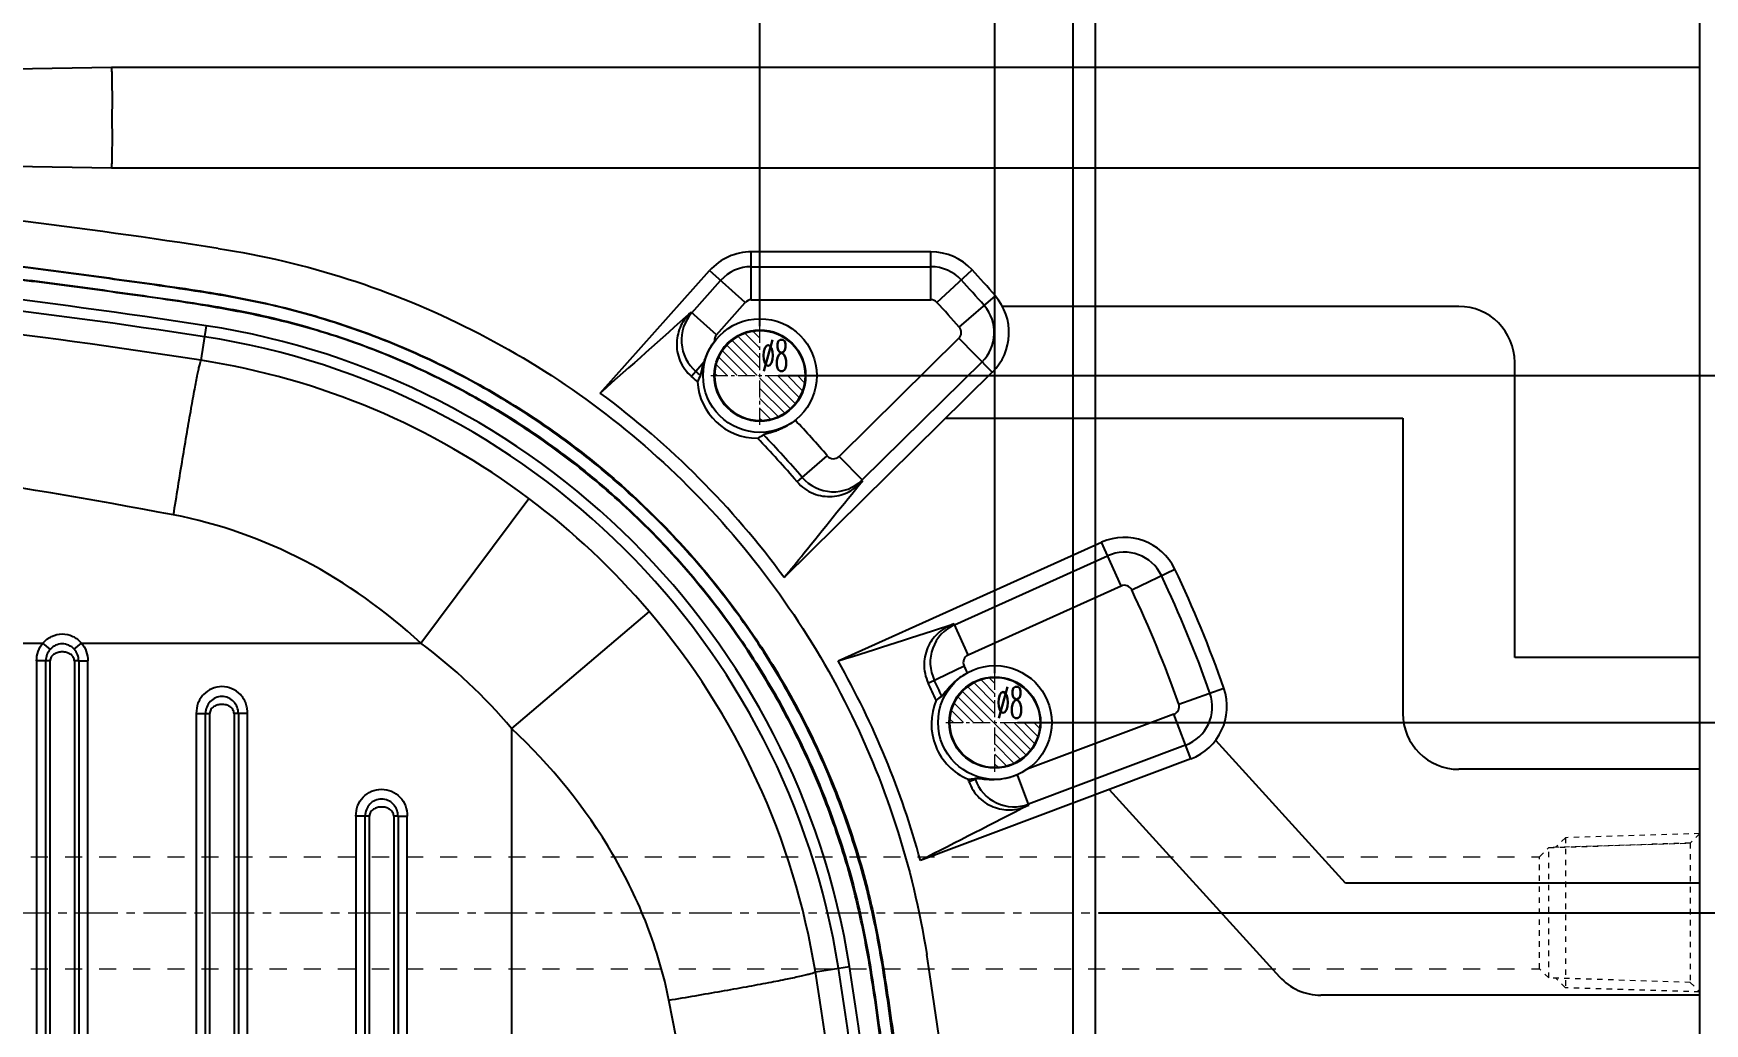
# Model space of a CAD drawing. Header units: millimetres. Extents: x 1937 to 4271, y -9032 to 1737.
# Drawn here: x 2792.1 to 2941.5, y -2349.4 to -2260.9 of the extents above; entities that cross this region are included whole.
import ezdxf
from ezdxf.enums import TextEntityAlignment as Align

# ---------------------------------------------------------------- set-up
doc = ezdxf.new("R2010")
doc.units = ezdxf.units.MM
doc.header["$LTSCALE"] = 16.335
doc.header["$PDMODE"] = 3
doc.header["$PDSIZE"] = 0.3125
doc.linetypes.add('CENTER', pattern=[0.6, 0.375, -0.075, 0.075, -0.075])
doc.linetypes.add('HIDDEN', pattern=[0.2, 0.1, -0.1])
doc.layers.get('0').update_dxf_attribs({"linetype": 'CONTINUOUS'})
doc.layers.get('Defpoints').update_dxf_attribs({"linetype": 'CONTINUOUS'})
doc.layers.add('cool', color=153, linetype='HIDDEN', lineweight=9)
doc.layers.add('epin', color=13, linetype='CONTINUOUS', lineweight=9)
doc.layers.add('dim', color=3, linetype='CONTINUOUS')
doc.styles.get("Standard").update_dxf_attribs({"font": 'txt', "width": 0.8})
doc.styles.add('TXT05', font='txt.shx', dxfattribs={"width": 0.5, "bigfont": 'gbcbig.shx'})
doc.dimstyles.new('副本 ISO-25-1', dxfattribs={"dimtxt": 10, "dimasz": 10, "dimexe": 0, "dimexo": 0, "dimgap": 0, "dimtad": 1, "dimtxsty": 'Standard', "dimcen": 0, "dimclrd": 6, "dimclre": 6, "dimclrt": 4, "dimazin": 0, "dimtfac": 1, "dimtofl": 0, "dimtmove": 0, "dimatfit": 3, "dimfxl": 0, "dimarcsym": 0})

# ---------------------------------------------------------------- blocks, each defined once
blk = doc.blocks.new('cool_jt_f12')
at = {"layer": 'cool', "ltscale": 0.3}
for p, q in [((0, 7.0785), (0.856, 6.2225)), ((0, 7.0785), (12, 6.7035)), ((0.856, 6.2225), (0.856, -6.2225)), ((13.5, 5.827375), (0.856, 6.2225)), ((0.856, 6.2225), (13.5, 5.827375)), ((12, 6.7035), (12.856, 5.8475)), ((12, 6.7035), (12, -6.7035)), ((14.327375, 5), (13.5, 5.827375)), ((13.5, -5.827375), (13.5, 5.827375)), ((14.327375, -5), (14.327375, 5)), ((0.856, -6.2225), (13.5, -5.827375)), ((12, -6.7035), (12.856, -5.8475)), ((13.5, -5.827375), (14.327375, -5)), ((0.856, -6.2225), (0, -7.0785)), ((0, -7.0785), (12, -6.7035))]:
    blk.add_line(p, q, dxfattribs=at)
blk = doc.blocks.new('7')
at = {"layer": 'cool', "ltscale": 0.932966}
for p, q in [((72.6, -1087.21), (493.94, -1087.21)), ((72.6, -1097.21), (493.94, -1097.21))]:
    blk.add_line(p, q, dxfattribs=at)
at = {"layer": 'cool', "color": 1, "linetype": 'CENTER', "ltscale": 0.621977}
blk.add_line((58.27, -1092.21), (508.27, -1092.21), dxfattribs=at)
at = {"layer": 'cool', "ltscale": 0.932966, "rotation": 180}
blk.add_blockref('cool_jt_f12', (508.27, -1092.21), dxfattribs=at)
blk = doc.blocks.new('epin_ejp_8')
at = {"layer": 'epin'}
h = blk.add_hatch(dxfattribs=at)
h.set_pattern_fill('_ANSI31', color=123, scale=0.2, angle=90, style=0)
h.set_pattern_definition([(135, (-263.1036, 1313.3417), (-0.4490128, -0.4490128), [])])
h.paths.add_polyline_path([(0, 4, 0.414214), (-4, 0), (0, 0)])
h.paths.add_polyline_path([(4, 0), (0, 0), (0, -4, 0.414214)])
at = {"layer": 'epin', "color": 1, "linetype": 'CENTER', "ltscale": 0.248791}
for p, q in [((0, -4.4), (0, 4.4)), ((-4.4, 0), (4.4, 0))]:
    blk.add_line(p, q, dxfattribs=at)
at = {"layer": 'epin'}
blk.add_circle((0, 0), 4, dxfattribs=at)
at = {"layer": 'epin', "color": 6, "style": 'TXT05', "width": 0.5}
blk.add_text('%%c8', height=2.8, dxfattribs=at).set_placement((1.33, 1.8), align=Align.MIDDLE)
blk = doc.blocks.new('11')
at = {"layer": 'epin', "color": 4}
for p in [(2857.05, -817.21), (2878.05, -848.21)]:
    blk.add_blockref('epin_ejp_8', p, dxfattribs=at)
blk = doc.blocks.new('*D92')
at = {"layer": 'Defpoints', "color": 0}
for p in [(2887.34, -2339.5), (2945.69, -2339.5), (2716.05, -2416.5)]:
    blk.add_point(p, dxfattribs=at)
at = {"layer": 'dim', "color": 6, "lineweight": -2}
blk.add_line((2887.34, -2339.5), (2952.36, -2339.5), dxfattribs=at)
at = {"layer": 'dim', "color": 4, "insert": (2949.03, -2337), "char_height": 5, "attachment_point": 5}
blk.add_mtext('77', dxfattribs=at)
blk = doc.blocks.new('*D93')
at = {"layer": 'Defpoints', "color": 0}
for p in [(2880.06, -2322.5), (2945.69, -2322.5), (2716.05, -2416.5)]:
    blk.add_point(p, dxfattribs=at)
at = {"layer": 'dim', "color": 6, "lineweight": -2}
blk.add_line((2880.06, -2322.5), (2952.36, -2322.5), dxfattribs=at)
at = {"layer": 'dim', "color": 4, "insert": (2949.03, -2320), "char_height": 5, "attachment_point": 5}
blk.add_mtext('94', dxfattribs=at)
blk = doc.blocks.new('*D94')
at = {"layer": 'Defpoints', "color": 0}
for p in [(2858.7, -2291.5), (2945.69, -2291.5), (2716.05, -2416.5)]:
    blk.add_point(p, dxfattribs=at)
at = {"layer": 'dim', "color": 6, "lineweight": -2}
blk.add_line((2858.7, -2291.5), (2955.03, -2291.5), dxfattribs=at)
at = {"layer": 'dim', "color": 4, "insert": (2950.36, -2289), "char_height": 5, "attachment_point": 5}
blk.add_mtext('125', dxfattribs=at)
blk = doc.blocks.new('*D95')
at = {"layer": 'Defpoints', "color": 0}
for p in [(2719.37, -2248.5), (2945.69, -2248.5), (2716.05, -2416.5)]:
    blk.add_point(p, dxfattribs=at)
at = {"layer": 'dim', "color": 6, "lineweight": -2}
blk.add_line((2719.37, -2248.5), (2955.03, -2248.5), dxfattribs=at)
at = {"layer": 'dim', "color": 4, "insert": (2950.36, -2246), "char_height": 5, "attachment_point": 5}
blk.add_mtext('168', dxfattribs=at)
blk = doc.blocks.new('*D96')
at = {"layer": 'Defpoints', "color": 0}
for p in [(2779.13, -2250.5), (2945.69, -2255.89), (2716.05, -2416.5)]:
    blk.add_point(p, dxfattribs=at)
at = {"layer": 'dim', "color": 6, "lineweight": -2}
for p, q in [((2779.13, -2250.5), (2937.69, -2250.5)), ((2937.69, -2250.5), (2941.69, -2255.89)), ((2941.69, -2255.89), (2955.03, -2255.89))]:
    blk.add_line(p, q, dxfattribs=at)
at = {"layer": 'dim', "color": 4, "insert": (2950.36, -2253.39), "char_height": 5, "attachment_point": 5}
blk.add_mtext('166', dxfattribs=at)
blk = doc.blocks.new('*D97')
at = {"layer": 'Defpoints', "color": 0}
for p in [(2887.26, -2226.5, 0), (2945.69, -2226.5), (2716.05, -2416.5)]:
    blk.add_point(p, dxfattribs=at)
at = {"layer": 'dim', "color": 6, "lineweight": -2}
blk.add_line((2887.26, -2226.5), (2954.36, -2226.5), dxfattribs=at)
at = {"layer": 'dim', "color": 4, "insert": (2950.03, -2224), "char_height": 5, "attachment_point": 5}
blk.add_mtext('190', dxfattribs=at)
blk = doc.blocks.new('*D118')
at = {"layer": 'Defpoints', "color": 0}
for p in [(2857.05, -2197.54), (2857.05, -2287.1), (2716.05, -2416.5)]:
    blk.add_point(p, dxfattribs=at)
at = {"layer": 'dim', "color": 6, "lineweight": -2}
blk.add_line((2857.05, -2287.1), (2857.05, -2189.54), dxfattribs=at)
at = {"layer": 'dim', "color": 4, "insert": (2854.55, -2193.54), "char_height": 5, "attachment_point": 5, "rotation": 90}
blk.add_mtext('141', dxfattribs=at)
blk = doc.blocks.new('*D119')
at = {"layer": 'Defpoints', "color": 0}
for p in [(2878.05, -2197.54), (2878.05, -2318.1), (2716.05, -2416.5)]:
    blk.add_point(p, dxfattribs=at)
at = {"layer": 'dim', "color": 6, "lineweight": -2}
blk.add_line((2878.05, -2318.1), (2878.05, -2188.21), dxfattribs=at)
at = {"layer": 'dim', "color": 4, "insert": (2875.55, -2192.88), "char_height": 5, "attachment_point": 5, "rotation": 90}
blk.add_mtext('162', dxfattribs=at)
blk = doc.blocks.new('*D120')
at = {"layer": 'Defpoints', "color": 0}
for p in [(2892.3, -2197.54), (2887.05, -2397.1, 0), (2716.05, -2416.5)]:
    blk.add_point(p, dxfattribs=at)
at = {"layer": 'dim', "color": 6, "lineweight": -2}
for p, q in [((2892.3, -2201.54), (2892.3, -2189.54)), ((2887.05, -2205.54), (2892.3, -2201.54)), ((2887.05, -2397.1), (2887.05, -2205.54))]:
    blk.add_line(p, q, dxfattribs=at)
at = {"layer": 'dim', "color": 4, "insert": (2889.8, -2193.54), "char_height": 5, "attachment_point": 5, "rotation": 90}
blk.add_mtext('171', dxfattribs=at)
blk = doc.blocks.new('*D121')
at = {"layer": 'Defpoints', "color": 0}
for p in [(2885.05, -2197.54), (2885.05, -2357.1), (2716.05, -2416.5)]:
    blk.add_point(p, dxfattribs=at)
at = {"layer": 'dim', "color": 6, "lineweight": -2}
blk.add_line((2885.05, -2357.1), (2885.05, -2188.21), dxfattribs=at)
at = {"layer": 'dim', "color": 4, "insert": (2882.55, -2192.88), "char_height": 5, "attachment_point": 5, "rotation": 90}
blk.add_mtext('169', dxfattribs=at)
blk = doc.blocks.new('*D122')
at = {"layer": 'Defpoints', "color": 0}
for p in [(2899.95, -2197.54), (2891.05, -2221.24, 0), (2716.05, -2416.5)]:
    blk.add_point(p, dxfattribs=at)
at = {"layer": 'dim', "color": 6, "lineweight": -2}
for p, q in [((2899.95, -2201.54), (2899.95, -2188.21)), ((2891.05, -2205.54), (2899.95, -2201.54)), ((2891.05, -2221.24), (2891.05, -2205.54))]:
    blk.add_line(p, q, dxfattribs=at)
at = {"layer": 'dim', "color": 4, "insert": (2897.45, -2192.88), "char_height": 5, "attachment_point": 5, "rotation": 90}
blk.add_mtext('175', dxfattribs=at)

msp = doc.modelspace()

# ---------------------------------------------------------------- linework, layer by layer
at = {"color": 7, "linetype": 'Continuous'}
for p, q in [((2941.045, -2580.503), (2941.045, -2227.503)), ((2790.264, -2264.102), (2799.076, -2263.948)), ((2799.076, -2263.948), (2941.045, -2263.948)), ((2790.264, -2272.794), (2799.078, -2272.948)), ((2799.078, -2272.948), (2941.045, -2272.948)), ((2856.276, -2284.729), (2856.276, -2280.448)), ((2872.335, -2280.448), (2856.276, -2280.448)), ((2872.335, -2284.729), (2872.335, -2280.448)), ((2842.774, -2293.067), (2852.546, -2282.119)), ((2855.739, -2284.969), (2852.546, -2282.119)), ((2856.276, -2281.774), (2872.335, -2281.774)), ((2872.863, -2284.96), (2876.005, -2282.053)), ((2850.961, -2285.886), (2853.535, -2283.002)), ((2853.165, -2287.853), (2855.739, -2284.969)), ((2856.276, -2284.729), (2872.335, -2284.729)), ((2874.863, -2287.186), (2878.088, -2284.372)), ((2853.165, -2287.853), (2850.899, -2285.831)), ((2919.507, -2285.318), (2878.739, -2285.318)), ((2807.562, -2287.047), (2807.088, -2290.13)), ((2874.826, -2288.172), (2864.117, -2298.721)), ((2877.817, -2291.209), (2874.826, -2288.172)), ((2852.051, -2290.278), (2850.936, -2291.592)), ((2877.817, -2291.209), (2859.214, -2309.559)), ((2876.899, -2290.276), (2866.19, -2300.826)), ((2924.507, -2316.687), (2924.507, -2290.318)), ((2873.646, -2295.318), (2914.507, -2295.318)), ((2914.507, -2295.318), (2914.507, -2321.687)), ((2860.362, -2300.986), (2863.065, -2298.676)), ((2866.235, -2300.871), (2864.117, -2298.721)), ((2826.739, -2315.401), (2836.398, -2302.482)), ((2864.033, -2317.004), (2887.568, -2306.401)), ((2874.433, -2313.773), (2888.113, -2307.61)), ((2889.326, -2310.304), (2887.568, -2306.401)), ((2890.271, -2310.651), (2894.135, -2308.809)), ((2875.646, -2316.467), (2889.326, -2310.304)), ((2847.147, -2312.591), (2834.846, -2323.025)), ((2875.646, -2316.467), (2874.398, -2313.697)), ((2781.887, -2315.401), (2792.966, -2315.401)), ((2793.615, -2315.95), (2792.966, -2315.401)), ((2795.757, -2315.95), (2796.406, -2315.401)), ((2796.406, -2315.401), (2826.739, -2315.401)), ((2792.399, -2316.994), (2792.399, -2486.012)), ((2793.602, -2316.994), (2792.399, -2316.994)), ((2793.215, -2486.012), (2793.215, -2316.994)), ((2793.602, -2486.012), (2793.602, -2316.994)), ((2795.771, -2316.994), (2795.771, -2486.012)), ((2796.158, -2316.994), (2796.158, -2486.012)), ((2796.158, -2316.994), (2796.974, -2316.994)), ((2796.974, -2486.012), (2796.974, -2316.995)), ((2872.089, -2318.976), (2875.293, -2317.434)), ((2941.045, -2316.687), (2924.507, -2316.687)), ((2894.478, -2320.853), (2898.517, -2319.435)), ((2806.67, -2321.692), (2806.67, -2481.315)), ((2806.67, -2321.692), (2807.873, -2321.692)), ((2807.486, -2481.315), (2807.486, -2321.692)), ((2807.873, -2481.315), (2807.873, -2321.692)), ((2810.042, -2321.692), (2810.042, -2481.315)), ((2811.245, -2321.692), (2810.042, -2321.692)), ((2810.429, -2321.692), (2810.429, -2481.315)), ((2811.245, -2481.315), (2811.245, -2321.692)), ((2894.052, -2321.765), (2880.944, -2326.684)), ((2895.55, -2325.756), (2894.052, -2321.765)), ((2834.846, -2323.025), (2834.846, -2479.982)), ((2895.09, -2324.531), (2881.043, -2329.803)), ((2909.395, -2336.864), (2897.788, -2324.107)), ((2895.55, -2325.756), (2871.389, -2334.842)), ((2941.045, -2326.687), (2919.507, -2326.687)), ((2875.713, -2327.765), (2876.457, -2327.506)), ((2881.072, -2329.881), (2880.057, -2327.176)), ((2888.258, -2328.493), (2903.486, -2345.229)), ((2820.941, -2330.859), (2820.941, -2472.148)), ((2822.144, -2330.859), (2820.941, -2330.859)), ((2821.757, -2472.148), (2821.757, -2330.859)), ((2822.144, -2472.147), (2822.144, -2330.859)), ((2824.313, -2330.859), (2824.313, -2472.147)), ((2824.7, -2330.859), (2824.7, -2472.148)), ((2824.7, -2330.859), (2825.516, -2330.859)), ((2825.516, -2472.147), (2825.516, -2330.859)), ((2941.045, -2336.864), (2909.395, -2336.864)), ((2862, -2344.793), (2865.052, -2344.311)), ((2941.045, -2346.864), (2907.184, -2346.864))]:
    msp.add_line(p, q, dxfattribs=at)
for centre, radius in [((2857.045, -2291.503), 5.08), ((2857.045, -2291.503), 4.084), ((2878.045, -2322.503), 5.08), ((2878.045, -2322.503), 4.084)]:
    msp.add_circle(centre, radius, dxfattribs=at)
for centre, radius, start, end in [((2716.036, -2881.782), 608.73, 81.251099, 82.995888), ((2716.045, -2881.713), 601.667, 81.250998, 89.688962), ((2856.276, -2285.448), 5, 90, 138.25099), ((2872.335, -2285.448), 5, 42.76879, 90), ((2716.045, -2881.713), 600.665, 81.250998, 89.691529), ((2856.276, -2285.448), 3.674, 90, 138.25099), ((2872.335, -2285.448), 3.674, 42.76879, 90), ((2797.098, -2355.042), 107.488, 41.10712, 42.76879), ((2715.926, -2874.884), 591.817, 81.139057, 89.988493), ((2797.098, -2355.042), 106.162, 41.10712, 42.76879), ((2856.276, -2285.448), 0.719, 90, 138.25099), ((2872.335, -2285.448), 0.719, 42.76879, 90), ((2797.098, -2355.042), 103.207, 41.10712, 42.76879), ((2874.321, -2287.659), 3.674, 314.56935, 41.10712), ((2874.321, -2287.659), 4.982, 314.56935, 41.10712), ((2853.702, -2288.332), 3.674, 138.25099, 229.68491), ((2919.507, -2290.318), 5, 0, 90), ((2797.098, -2355.042), 67.794, 8.97362, 81.251), ((2797.098, -2355.042), 68.796, 8.97362, 81.251), ((2853.702, -2288.332), 0.719, 138.25099, 187.94076), ((2874.321, -2287.659), 0.719, 314.56935, 41.10712), ((2796.964, -2355.104), 65.758, 53.15205, 81.14367), ((2797.098, -2355.042), 83.814, 49.31123, 49.68491), ((2797.098, -2355.042), 83.213, 49.20202, 49.68495), ((2856.368, -2294.082), 5.304, 150.72702, 157.45033), ((2856.809, -2291.753), 5.349, 183.16172, 270.17023), ((2797.098, -2355.042), 76.988, 36.21252, 53.60925), ((2715.807, -2767.34), 471.822, 79.14846, 89.97106), ((2797.098, -2355.042), 86.769, 40.51259, 43.33959), ((2854.51, -2292.33), 5.304, 295.88153, 302.60484), ((2797.098, -2355.042), 83.213, 40.51263, 44.12992), ((2797.098, -2355.042), 83.814, 40.51259, 44.02063), ((2863.612, -2298.208), 0.719, 220.51259, 314.56935), ((2863.612, -2298.208), 3.674, 220.51259, 314.56935), ((2797.098, -2355.042), 65.628, 40.30442, 53.21341), ((2889.622, -2310.96), 5, 25.47501, 114.25099), ((2889.622, -2310.96), 3.674, 25.47501, 114.25099), ((2797.098, -2355.042), 107.488, 19.34533, 25.47501), ((2889.622, -2310.96), 0.719, 25.47501, 114.25099), ((2797.098, -2355.042), 106.162, 19.34533, 25.47501), ((2797.098, -2355.042), 103.207, 19.34533, 25.47501), ((2797.018, -2355.238), 65.816, 9.13175, 40.38966), ((2875.942, -2317.123), 3.674, 114.25099, 205.68491), ((2797.098, -2355.042), 49.497, 40.30441, 53.21342), ((2875.942, -2317.123), 0.719, 114.25099, 205.68491), ((2795.964, -2349.644), 32.65, 89.66057, 90.33944), ((2797.098, -2355.042), 76.988, 15.21116, 29.60922), ((2797.098, -2355.042), 86.769, 25.23497, 25.68491), ((2797.098, -2355.042), 83.213, 24.51697, 25.68493), ((2797.098, -2355.042), 83.814, 24.61133, 25.68491), ((2893.8, -2321.092), 4.982, 290.56935, 19.34533), ((2877.726, -2322.632), 5.355, 156.7184, 247.1179), ((2876.353, -2324.632), 5.435, 124.19728, 130.70408), ((2893.8, -2321.092), 0.719, 290.56935, 19.34533), ((2893.8, -2321.092), 3.674, 290.56935, 19.34533), ((2919.507, -2321.687), 5, 180, 270), ((2875.351, -2322.139), 5.435, 273.09341, 279.60022), ((2797.098, -2355.042), 83.213, 19.13544, 19.28057), ((2797.098, -2355.042), 83.814, 19.13543, 19.18617), ((2879.752, -2326.363), 3.674, 199.13543, 290.56935), ((2824.506, -2363.526), 32.667, 89.66074, 90.33926), ((2502.958, -2401.503), 373.575, 351.02439, 8.97562), ((2507.977, -2401.565), 358.546, 0.0098, 9.11049), ((2502.874, -2401.503), 365.663, 351.02639, 8.97362), ((2502.874, -2401.503), 366.665, 351.02639, 8.97362), ((2907.184, -2341.864), 5, 222.29879, 270), ((2578.962, -2401.685), 275.372, 0.03783, 11.38877)]:
    msp.add_arc(centre, radius, start, end, dxfattribs=at)
for points, knots in [([(2799.076, -2263.948), (2799.079, -2263.948), (2799.081, -2263.959), (2799.084, -2263.972), (2799.087, -2264.001), (2799.092, -2264.057), (2799.098, -2264.156), (2799.104, -2264.304), (2799.11, -2264.492), (2799.116, -2264.718), (2799.122, -2264.98), (2799.129, -2265.394), (2799.132, -2265.98), (2799.151, -2266.748), (2799.142, -2267.582), (2799.112, -2268.156), (2799.112, -2268.448)], [0, 0, 0, 0, 0.0014188, 0.0051017, 0.0111443, 0.019549, 0.0434022, 0.0764692, 0.1184058, 0.1688414, 0.2272806, 0.2931488, 0.4446328, 0.6174487, 0.8050382, 1, 1, 1, 1]), ([(2799.112, -2268.448), (2799.112, -2268.741), (2799.132, -2269.315), (2799.152, -2270.148), (2799.137, -2270.917), (2799.128, -2271.502), (2799.122, -2271.916), (2799.117, -2272.178), (2799.112, -2272.404), (2799.105, -2272.593), (2799.099, -2272.741), (2799.093, -2272.839), (2799.088, -2272.896), (2799.085, -2272.924), (2799.082, -2272.938), (2799.08, -2272.948), (2799.078, -2272.948)], [0, 0, 0, 0, 0.1948585, 0.3825821, 0.5553883, 0.7068324, 0.772726, 0.8311652, 0.8815802, 0.923535, 0.9566032, 0.9804406, 0.9888473, 0.9948944, 0.9985812, 1, 1, 1, 1]), ([(2722.833, -2277.112), (2727.706, -2277.166), (2737.452, -2277.394), (2752.057, -2278.088), (2764.211, -2278.961), (2773.919, -2279.834), (2781.192, -2280.58), (2787.245, -2281.27), (2792.081, -2281.868), (2795.705, -2282.345), (2799.327, -2282.843), (2802.948, -2283.339), (2806.567, -2283.852), (2811.374, -2284.661), (2817.319, -2286.04), (2824.229, -2288.469), (2830.862, -2291.57), (2837.142, -2295.335), (2843.008, -2299.718), (2848.397, -2304.675), (2853.255, -2310.154), (2857.529, -2316.098), (2860.569, -2321.39), (2862.669, -2325.79), (2864.072, -2329.168), (2865.304, -2332.612), (2866.365, -2336.112), (2867.223, -2339.668), (2867.899, -2343.261), (2868.472, -2346.872), (2869.152, -2351.699), (2869.936, -2357.74), (2870.731, -2365.008), (2871.38, -2372.29), (2871.886, -2379.583), (2872.367, -2389.319), (2872.512, -2396.63), (2872.512, -2401.503)], [0, 0, 0, 0, 0.0624998, 0.1249994, 0.1874989, 0.2187492, 0.2499993, 0.2812499, 0.296875, 0.3124997, 0.3281247, 0.3437508, 0.3593764, 0.3750034, 0.4062538, 0.437504, 0.4687526, 0.5000003, 0.5312472, 0.5624933, 0.5937388, 0.6249841, 0.6562299, 0.6718576, 0.6874849, 0.7031148, 0.7187448, 0.7343693, 0.7499978, 0.7656264, 0.781251, 0.812501, 0.8437511, 0.8750014, 0.9062517, 0.9375021, 1, 1, 1, 1]), ([(2872.449, -2401.503), (2872.449, -2396.633), (2872.304, -2389.326), (2871.823, -2379.596), (2871.318, -2372.306), (2870.776, -2366.242), (2870.272, -2361.397), (2869.859, -2357.767), (2869.408, -2354.142), (2868.915, -2350.522), (2868.404, -2346.905), (2867.861, -2343.292), (2867.172, -2339.703), (2866.013, -2334.97), (2864.108, -2329.176), (2861.129, -2322.492), (2857.485, -2316.146), (2853.214, -2310.204), (2848.361, -2304.727), (2842.976, -2299.773), (2837.114, -2295.392), (2830.838, -2291.63), (2825.314, -2289.042), (2820.756, -2287.321), (2817.277, -2286.199), (2813.744, -2285.259), (2810.163, -2284.529), (2806.558, -2283.932), (2802.944, -2283.4), (2799.325, -2282.901), (2794.499, -2282.242), (2788.459, -2281.472), (2781.2, -2280.644), (2773.932, -2279.899), (2764.229, -2279.025), (2752.082, -2278.153), (2737.485, -2277.458), (2727.745, -2277.23), (2722.875, -2277.175)], [0, 0, 0, 0, 0.0625, 0.0937511, 0.1250022, 0.1562529, 0.1718787, 0.1875046, 0.2031297, 0.2187545, 0.2343815, 0.2500077, 0.2656335, 0.2812618, 0.3125076, 0.3437537, 0.3749999, 0.406246, 0.4374922, 0.4687383, 0.4999845, 0.5312306, 0.5624765, 0.5781041, 0.5937346, 0.6093617, 0.6249869, 0.6406169, 0.6562426, 0.6718673, 0.6874927, 0.7187435, 0.7499944, 0.7812453, 0.8124962, 0.8749972, 0.9374984, 1, 1, 1, 1]), ([(2871.306, -2401.503), (2871.306, -2396.671), (2871.16, -2389.421), (2870.69, -2379.766), (2870.196, -2372.534), (2869.548, -2365.314), (2868.74, -2358.11), (2867.84, -2350.915), (2867.013, -2344.927), (2866.105, -2340.177), (2864.971, -2335.476), (2863.092, -2329.717), (2860.143, -2323.075), (2855.329, -2314.678), (2849.238, -2307.068), (2842.101, -2300.531), (2836.264, -2296.201), (2830.012, -2292.49), (2823.419, -2289.425), (2816.543, -2287.064), (2809.448, -2285.511), (2803.468, -2284.625), (2798.675, -2283.968), (2793.884, -2283.325), (2787.893, -2282.562), (2780.693, -2281.733), (2773.482, -2281.001), (2763.854, -2280.144), (2751.802, -2279.282), (2737.32, -2278.596), (2727.656, -2278.372), (2722.824, -2278.318)], [0, 0, 0, 0, 0.0624823, 0.0937295, 0.1249751, 0.1562111, 0.1874438, 0.2187018, 0.2499667, 0.2655833, 0.2812045, 0.3124754, 0.3437501, 0.3750098, 0.4374537, 0.4687205, 0.49998, 0.5312557, 0.5625617, 0.5938267, 0.6250464, 0.6563306, 0.6719733, 0.6876018, 0.7188329, 0.7500611, 0.7813027, 0.8125496, 0.8750338, 0.9375163, 1, 1, 1, 1]), ([(2722.866, -2278.255), (2727.701, -2278.309), (2737.371, -2278.535), (2751.863, -2279.222), (2763.922, -2280.084), (2773.555, -2280.948), (2780.771, -2281.683), (2787.978, -2282.505), (2795.175, -2283.409), (2802.358, -2284.417), (2808.344, -2285.269), (2813.088, -2286.218), (2816.602, -2287.127), (2820.061, -2288.223), (2824.595, -2289.91), (2830.09, -2292.456), (2836.334, -2296.169), (2842.165, -2300.503), (2847.52, -2305.412), (2852.344, -2310.845), (2856.585, -2316.743), (2860.199, -2323.045), (2862.656, -2328.58), (2864.274, -2333.139), (2865.312, -2336.616), (2866.16, -2340.145), (2866.835, -2343.71), (2867.373, -2347.297), (2867.875, -2350.889), (2868.363, -2354.483), (2868.958, -2359.281), (2869.608, -2365.291), (2870.252, -2372.517), (2870.75, -2379.754), (2871.226, -2389.413), (2871.369, -2396.668), (2871.369, -2401.503)], [0, 0, 0, 0, 0.0625011, 0.1250018, 0.1875023, 0.2187531, 0.2500037, 0.2812544, 0.312505, 0.3437556, 0.3750065, 0.3906333, 0.4062597, 0.4218894, 0.4375175, 0.4687631, 0.500009, 0.5312549, 0.5625009, 0.5937468, 0.6249928, 0.6562388, 0.6874844, 0.7031128, 0.7187405, 0.7343678, 0.7499946, 0.7656202, 0.7812468, 0.7968718, 0.8124968, 0.8437479, 0.8749985, 0.9062494, 0.9375004, 1, 1, 1, 1]), ([(2808.626, -2280.136), (2812.558, -2280.747), (2820.343, -2282.575), (2831.433, -2287.124), (2841.672, -2293.36), (2850.806, -2301.123), (2858.605, -2310.227), (2864.881, -2320.441), (2869.473, -2331.513), (2871.332, -2339.291), (2871.958, -2343.22)], [0, 0, 0, 0, 0.1249935, 0.2500025, 0.3749994, 0.5, 0.6250006, 0.7499975, 0.8750065, 1, 1, 1, 1]), ([(2850.899, -2285.831), (2850.523, -2286.165), (2849.89, -2287.002), (2849.494, -2288.563), (2849.783, -2290.246), (2850.486, -2291.21), (2850.936, -2291.592)], [0, 0, 0, 0, 0.2329164, 0.4716147, 0.7265436, 1, 1, 1, 1]), ([(2852.051, -2290.278), (2852.098, -2290.127), (2852.327, -2289.474), (2852.667, -2288.857), (2852.989, -2288.432)], [0, 0, 0, 0, 0.2288228, 1, 1, 1, 1]), ([(2804.634, -2303.955), (2804.767, -2303.113), (2805.036, -2301.437), (2805.439, -2298.971), (2805.83, -2296.643), (2806.19, -2294.568), (2806.502, -2292.842), (2806.728, -2291.66), (2806.879, -2290.938), (2806.962, -2290.569), (2807.028, -2290.312), (2807.067, -2290.177), (2807.088, -2290.13)], [0, 0, 0, 0, 0.1819672, 0.3626188, 0.5335899, 0.68622, 0.8126054, 0.908159, 0.94333, 0.9701539, 0.988935, 1, 1, 1, 1]), ([(2851.741, -2291.489), (2851.767, -2291.441), (2851.8, -2291.294), (2851.858, -2291.031), (2851.935, -2290.677), (2852.008, -2290.417), (2852.051, -2290.278)], [0, 0, 0, 0, 0.1313626, 0.3544834, 0.6498507, 1, 1, 1, 1]), ([(2860.205, -2295.491), (2859.928, -2295.71), (2859.493, -2295.995), (2858.893, -2296.287), (2858.476, -2296.453), (2858.099, -2296.577), (2857.78, -2296.665), (2857.543, -2296.732), (2857.411, -2296.771), (2857.368, -2296.798)], [0, 0, 0, 0, 0.3363949, 0.4927542, 0.6363073, 0.7637419, 0.870896, 0.9518272, 1, 1, 1, 1]), ([(2859.214, -2309.559), (2859.8, -2308.834), (2862.141, -2305.939), (2864.481, -2303.043), (2866.235, -2300.871)], [0, 0, 0, 0, 0.2502206, 1, 1, 1, 1]), ([(2860.362, -2300.986), (2860.756, -2301.447), (2861.754, -2302.159), (2863.489, -2302.418), (2865.078, -2301.96), (2865.91, -2301.273), (2866.235, -2300.871)], [0, 0, 0, 0, 0.273705, 0.5282475, 0.7666204, 1, 1, 1, 1]), ([(2826.739, -2315.401), (2823.608, -2312.528), (2816.715, -2307.582), (2808.691, -2304.729), (2804.634, -2303.954)], [0, 0, 0, 0, 0.5071035, 1, 1, 1, 1]), ([(2792.966, -2315.401), (2793.177, -2315.154), (2793.707, -2314.739), (2794.685, -2314.523), (2795.673, -2314.731), (2796.186, -2315.162), (2796.406, -2315.401)], [0, 0, 0, 0, 0.2499197, 0.4999495, 0.7496932, 1, 1, 1, 1]), ([(2874.398, -2313.697), (2873.919, -2313.85), (2873, -2314.357), (2872.004, -2315.622), (2871.583, -2317.277), (2871.833, -2318.443), (2872.089, -2318.976)], [0, 0, 0, 0, 0.232916, 0.471614, 0.726543, 1, 1, 1, 1]), ([(2792.399, -2316.994), (2792.401, -2316.708), (2792.477, -2316.125), (2792.786, -2315.624), (2792.966, -2315.401)], [0, 0, 0, 0, 0.4998926, 1, 1, 1, 1]), ([(2793.616, -2315.951), (2793.491, -2316.092), (2793.287, -2316.422), (2793.214, -2316.805), (2793.218, -2316.994)], [0, 0, 0, 0, 0.499452, 1, 1, 1, 1]), ([(2795.771, -2316.994), (2795.771, -2316.871), (2795.687, -2316.623), (2795.407, -2316.368), (2795.06, -2316.222), (2794.686, -2316.175), (2794.312, -2316.222), (2793.966, -2316.368), (2793.686, -2316.623), (2793.602, -2316.871), (2793.602, -2316.994)], [0, 0, 0, 0, 0.1246004, 0.2486582, 0.3737083, 0.4999909, 0.626274, 0.7513258, 0.8753868, 1, 1, 1, 1]), ([(2795.756, -2315.951), (2795.498, -2315.659), (2794.687, -2315.299), (2793.873, -2315.658), (2793.616, -2315.951)], [0, 0, 0, 0, 0.4999226, 1, 1, 1, 1]), ([(2796.155, -2316.994), (2796.158, -2316.805), (2796.086, -2316.422), (2795.882, -2316.092), (2795.756, -2315.951)], [0, 0, 0, 0, 0.5004684, 1, 1, 1, 1]), ([(2796.406, -2315.401), (2796.59, -2315.621), (2796.892, -2316.126), (2796.974, -2316.708), (2796.974, -2316.995)], [0, 0, 0, 0, 0.5000952, 1, 1, 1, 1]), ([(2873.298, -2320.137), (2873.339, -2320.109), (2873.425, -2320.004), (2873.578, -2319.816), (2873.781, -2319.56), (2874.039, -2319.264), (2874.351, -2318.947), (2874.85, -2318.509), (2875.279, -2318.219), (2875.586, -2318.05)], [0, 0, 0, 0, 0.0477387, 0.1278993, 0.2344404, 0.3616533, 0.5053812, 0.6622232, 1, 1, 1, 1]), ([(2811.245, -2321.692), (2811.244, -2321.539), (2811.23, -2321.231), (2811.109, -2320.782), (2810.9, -2320.369), (2810.527, -2319.879), (2809.882, -2319.427), (2808.961, -2319.232), (2808.037, -2319.423), (2807.393, -2319.878), (2807.015, -2320.365), (2806.737, -2320.917), (2806.67, -2321.386), (2806.67, -2321.692)], [0, 0, 0, 0, 0.0626356, 0.1251942, 0.1879506, 0.2505466, 0.3751682, 0.4998749, 0.6246521, 0.7494466, 0.8122526, 0.8750066, 1, 1, 1, 1]), ([(2810.426, -2321.692), (2810.429, -2321.498), (2810.348, -2321.107), (2810.034, -2320.603), (2809.545, -2320.259), (2808.96, -2320.137), (2808.373, -2320.257), (2807.883, -2320.602), (2807.566, -2321.104), (2807.48, -2321.498), (2807.489, -2321.692)], [0, 0, 0, 0, 0.1249184, 0.2496524, 0.3744347, 0.4993553, 0.6245022, 0.7493247, 0.8748252, 1, 1, 1, 1]), ([(2810.042, -2321.692), (2810.042, -2321.569), (2809.958, -2321.321), (2809.678, -2321.066), (2809.331, -2320.92), (2808.957, -2320.873), (2808.583, -2320.92), (2808.237, -2321.066), (2807.956, -2321.321), (2807.873, -2321.569), (2807.873, -2321.692)], [0, 0, 0, 0, 0.1246151, 0.2486741, 0.3737237, 0.5000076, 0.6262959, 0.7513494, 0.8754017, 1, 1, 1, 1]), ([(2848.911, -2347.309), (2848.456, -2345.04), (2847.131, -2340.541), (2842.987, -2331.977), (2838.358, -2326.328), (2834.846, -2323.024)], [0, 0, 0, 0, 0.243993, 0.4915937, 1, 1, 1, 1]), ([(2820.941, -2330.859), (2820.941, -2330.554), (2821.029, -2329.932), (2821.536, -2329.137), (2822.303, -2328.592), (2823.227, -2328.403), (2824.152, -2328.589), (2824.919, -2329.135), (2825.426, -2329.931), (2825.516, -2330.553), (2825.516, -2330.859)], [0, 0, 0, 0, 0.1249535, 0.2500159, 0.3748477, 0.49981, 0.624723, 0.7497559, 0.8748788, 1, 1, 1, 1]), ([(2875.713, -2327.765), (2875.907, -2328.322), (2876.551, -2329.326), (2878.017, -2330.203), (2879.616, -2330.398), (2880.625, -2330.11), (2881.072, -2329.881)], [0, 0, 0, 0, 0.2734654, 0.5283965, 0.7670894, 1, 1, 1, 1]), ([(2876.457, -2327.506), (2876.436, -2327.504), (2876.369, -2327.497), (2876.301, -2327.49), (2876.257, -2327.497)], [0, 0, 0, 0, 0.3266502, 1, 1, 1, 1]), ([(2880.057, -2327.176), (2879.726, -2327.319), (2879.045, -2327.532), (2878.039, -2327.647), (2877.177, -2327.611), (2876.669, -2327.531), (2876.457, -2327.506)], [0, 0, 0, 0, 0.2955849, 0.5793935, 0.8255101, 1, 1, 1, 1]), ([(2824.697, -2330.859), (2824.701, -2330.665), (2824.619, -2330.274), (2824.305, -2329.77), (2823.815, -2329.426), (2823.229, -2329.304), (2822.643, -2329.425), (2822.152, -2329.769), (2821.837, -2330.272), (2821.753, -2330.665), (2821.76, -2330.859)], [0, 0, 0, 0, 0.1250414, 0.2497918, 0.3747664, 0.4997418, 0.6247806, 0.749751, 0.8747544, 1, 1, 1, 1]), ([(2824.313, -2330.859), (2824.313, -2330.736), (2824.229, -2330.488), (2823.949, -2330.233), (2823.602, -2330.087), (2823.228, -2330.04), (2822.854, -2330.087), (2822.508, -2330.233), (2822.228, -2330.488), (2822.144, -2330.736), (2822.144, -2330.859)], [0, 0, 0, 0, 0.1246004, 0.2486582, 0.3737083, 0.4999909, 0.626274, 0.7513258, 0.8753868, 1, 1, 1, 1]), ([(2848.911, -2347.309), (2849.698, -2347.179), (2851.266, -2346.916), (2853.574, -2346.518), (2855.761, -2346.128), (2857.723, -2345.763), (2859.368, -2345.44), (2860.505, -2345.2), (2861.206, -2345.035), (2861.569, -2344.942), (2861.822, -2344.866), (2861.953, -2344.818), (2861.999, -2344.793)], [0, 0, 0, 0, 0.1794615, 0.3576623, 0.5268784, 0.6792096, 0.8067354, 0.9040249, 0.9405585, 0.9686508, 0.9883009, 1, 1, 1, 1])]:
    msp.add_open_spline(points, degree=3, knots=knots, dxfattribs=at)
for points in [[(2850.899, -2285.831), (2848.19, -2288.242), (2845.482, -2290.654), (2842.774, -2293.067)], [(2864.033, -2317.004), (2867.488, -2315.9), (2870.943, -2314.798), (2874.398, -2313.697)], [(2881.072, -2329.881), (2877.845, -2331.535), (2874.617, -2333.189), (2871.389, -2334.842)]]:
    msp.add_open_spline(points, degree=3, dxfattribs=at)

# ---------------------------------------------------------------- block references
msp.add_blockref('11', (0, -1474.293))
at = {"xscale": -1, "rotation": 180}
msp.add_blockref('7', (2432.778, -3431.714), dxfattribs=at)

# ---------------------------------------------------------------- dimensions: what is measured, and where the dimension line sits
at = {"layer": 'dim'}
for feature_location, offset, dtype, picture, middle in [((2878.045, -2318.103), (0, 120.561), 1, '*D119', (2875.545, -2192.876)), ((2885.045, -2357.103), (0, 159.561), 1, '*D121', (2882.545, -2192.876)), ((2891.045, -2221.235, 0), (8.902, 23.693), 1, '*D122', (2897.448, -2192.876)), ((2857.045, -2287.103), (0, 89.561), 1, '*D118', (2854.545, -2193.542)), ((2887.045, -2397.103, 0), (5.258, 199.561), 1, '*D120', (2889.804, -2193.542)), ((2887.261, -2226.503, 0), (58.433, 0), 0, '*D97', (2950.027, -2224.003)), ((2719.369, -2248.503), (226.325, 0), 0, '*D95', (2950.361, -2246.003)), ((2779.131, -2250.503), (166.563, -5.387), 0, '*D96', (2950.361, -2253.39)), ((2858.697, -2291.503), (86.997, 0), 0, '*D94', (2950.361, -2289.003)), ((2880.064, -2322.503), (65.63, 0), 0, '*D93', (2949.027, -2320.003)), ((2887.337, -2339.503), (58.357, 0), 0, '*D92', (2949.027, -2337.003))]:
    dim = msp.add_ordinate_dim(feature_location=feature_location, offset=offset, dtype=dtype, origin=(2716.045, -2416.503), dimstyle='副本 ISO-25-1', override={"dimtxt": 5, "dimasz": 2, "dimfxl": 1.25, "dimarcsym": 1}, dxfattribs=at)
    dim.commit()
    dim.dimension.update_dxf_attribs({"geometry": picture, "text_midpoint": middle})

doc.saveas('drawing.dxf')
